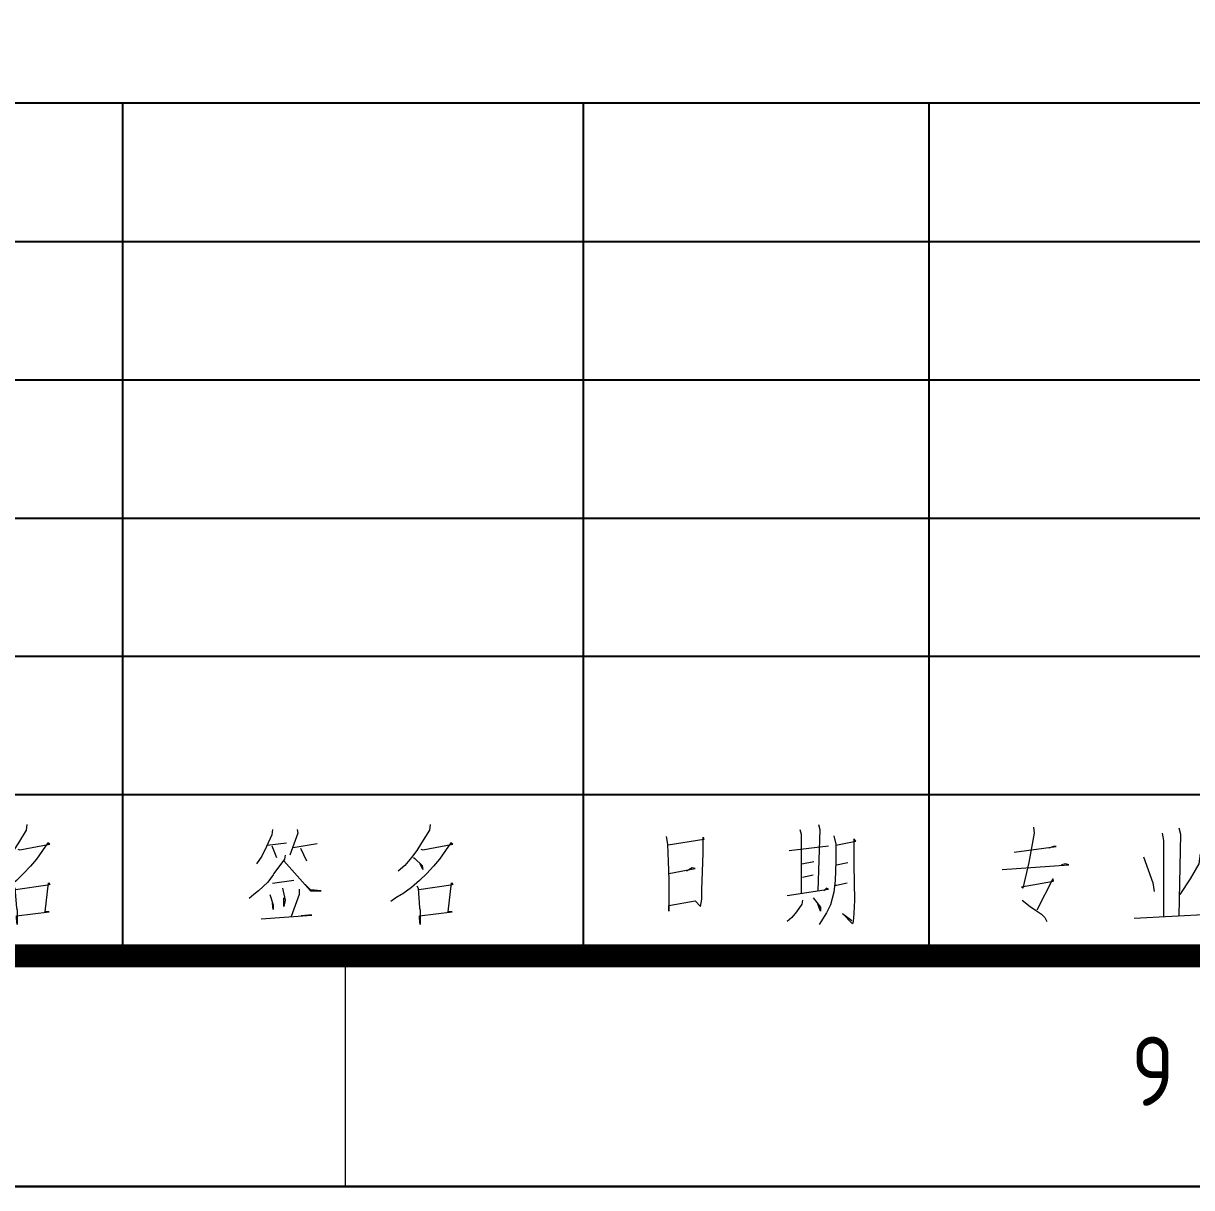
# Model space of a CAD drawing. Extents: x -76183 to 48420, y -19465 to 404409.
# Drawn here: x -21217 to -16147, y 252034 to 257085 of the extents above; entities that cross this region are included whole.
import ezdxf
from ezdxf.enums import TextEntityAlignment as Align

# ---------------------------------------------------------------- set-up
doc = ezdxf.new("R2010")
doc.units = 0
doc.header["$LTSCALE"] = 1000
doc.header["$MEASUREMENT"] = 0
doc.layers.add('HQ1', color=7, linetype='Continuous')
doc.layers.add('HQ2', color=7, linetype='Continuous')
doc.layers.add('PUB_TEXT', color=7, linetype='Continuous', lineweight=13)
doc.layers.add('打印层', color=7, linetype='Continuous', plot=False)
doc.styles.get("Standard").update_dxf_attribs({"font": 'gbenor.shx', "bigfont": 'gbcbig.shx'})

# ---------------------------------------------------------------- blocks, each defined once
blk = doc.blocks.new('GEDI_WK_A1')
at = {"color": 3}
blk.add_line((560.667, 0), (560.667, 10), dxfattribs=at)
for points, const_width in [([(0, 0), (841, 0), (841, 594), (0, 594)], 0.1), ([(25, 10), (831, 10), (831, 584), (25, 584)], 1)]:
    blk.add_lwpolyline(points, close=True, dxfattribs=dict(at, const_width=const_width))
blk.add_text('9', height=3, dxfattribs=at).set_placement((595.708, 5), align=Align.MIDDLE)
blk = doc.blocks.new('GEDI_HQ1_2012')
at = {"layer": 'HQ1', "color": 2}
for p, q in [((0, 37), (-65, 37)), ((-65, 0), (-65, 37)), ((-65, 31), (0, 31)), ((-65, 25), (0, 25)), ((-65, 19), (0, 19)), ((-65, 13), (0, 13)), ((-65, 7), (0, 7)), ((-65, 0), (0, 0))]:
    blk.add_line(p, q, dxfattribs=at)
at = {"layer": 'HQ1', "color": 7, "lineweight": 0}
for points in [[(-60.479, 5.595), (-60.45, 5.321), (-60.683, 4.061), (-60.942, 2.935), (-61, 3.004), (-59.612, 3.241), (-59.638, 3.343), (-60.333, 1.981)], [(-54.887, 5.321), (-54.829, 5.015), (-54.829, 1.708)], [(-54.163, 5.562), (-54.104, 5.289), (-54.163, 1.74)], [(-61.321, 4.505), (-59.496, 4.742), (-59.612, 4.742), (-59.813, 4.673)], [(-55.7, 4.298), (-55.295, 3.172), (-55.237, 2.797)], [(-53.237, 4.436), (-53.296, 3.992), (-53.671, 3.343), (-54.133, 2.662)], [(-61.842, 3.755), (-58.946, 3.959), (-59.088, 3.992), (-59.263, 3.959)], [(-60.971, 2.422), (-60.625, 2.148), (-60.392, 1.981), (-60.133, 1.81), (-59.987, 1.671), (-59.9, 1.5)], [(-56.104, 1.638), (-52.833, 1.81), (-52.975, 1.842), (-53.296, 1.773)]]:
    blk.add_lwpolyline(points, dxfattribs=at)
blk = doc.blocks.new('GEDI_HQ2_2012')
at = {"layer": 'HQ2', "color": 2}
for p, q in [((0, 37), (-65, 37)), ((-35, 0), (-35, 37)), ((-15, 0), (-15, 37)), ((0, 0), (0, 37)), ((-65, 31), (0, 31)), ((-65, 25), (0, 25)), ((-65, 19), (0, 19)), ((-65, 13), (0, 13)), ((-65, 7), (0, 7)), ((0, 0), (0, 7)), ((-65, 0), (0, 0))]:
    blk.add_line(p, q, dxfattribs=at)
at = {"layer": 'HQ2', "color": 7, "lineweight": 0}
for points in [[(-39.153, 5.697), (-39.182, 5.46), (-39.528, 4.913), (-39.732, 4.571), (-39.961, 4.265), (-40.253, 3.922), (-40.541, 3.686)], [(-21.662, 5.697), (-21.691, 5.46), (-22.037, 4.913), (-22.241, 4.571), (-22.474, 4.265), (-22.762, 3.922), (-23.053, 3.686)], [(-4.803, 5.697), (-4.749, 5.493), (-4.832, 2.833)], [(-28.5, 5.493), (-28.529, 5.256), (-28.759, 4.742), (-28.963, 4.334), (-29.196, 3.992)], [(-27.429, 5.493), (-27.4, 5.321), (-27.746, 4.367)], [(-11.411, 5.187), (-11.353, 4.844), (-11.324, 4.094), (-11.295, 3.31), (-11.295, 3.208), (-11.295, 2.662), (-11.295, 1.944), (-11.295, 2.185), (-10.165, 2.389), (-9.932, 2.148), (-9.874, 2.458), (-9.874, 2.866), (-9.845, 3.649), (-9.816, 4.469), (-9.816, 5.154), (-9.787, 5.048), (-11.324, 4.811)], [(-5.615, 5.493), (-5.557, 5.289), (-5.557, 2.731)], [(-4.14, 5.219), (-4.053, 4.844), (-4.053, 4.094), (-4.082, 3.274), (-4.14, 2.764), (-4.282, 2.218), (-4.457, 1.875), (-4.778, 1.365)], [(-4.053, 4.811), (-3.182, 4.983), (-3.27, 5.085), (-3.27, 4.028), (-3.27, 3.959), (-3.24, 2.422), (-3.27, 1.842), (-3.299, 1.5), (-3.328, 1.398), (-3.761, 1.842), (-3.357, 1.536)], [(-39.557, 4.64), (-39.47, 4.607), (-38.166, 4.844), (-38.253, 4.913), (-38.486, 4.571), (-38.745, 4.196), (-39.007, 3.89), (-39.298, 3.584), (-39.615, 3.274), (-39.961, 2.968), (-40.34, 2.695), (-40.399, 2.662), (-40.628, 2.524), (-40.861, 2.356)], [(-28.73, 4.811), (-27.892, 4.913)], [(-28.529, 4.779), (-28.325, 4.265)], [(-27.6, 4.709), (-26.558, 4.881)], [(-27.283, 4.673), (-27.021, 4.13)], [(-22.066, 4.64), (-21.979, 4.607), (-20.678, 4.844), (-20.762, 4.913), (-20.995, 4.571), (-21.257, 4.196), (-21.516, 3.89), (-21.807, 3.584), (-22.124, 3.274), (-22.474, 2.968), (-22.849, 2.695), (-22.907, 2.662), (-23.141, 2.524), (-23.37, 2.356)], [(-6.078, 4.571), (-4.37, 4.779)], [(-27.95, 4.367), (-27.979, 4.196), (-28.442, 3.584), (-28.471, 3.514), (-28.704, 3.208), (-29.108, 2.833), (-29.312, 2.662), (-29.513, 2.491)], [(-28.008, 4.13), (-26.85, 2.833), (-26.384, 2.833), (-26.85, 2.866), (-27.079, 3.106)], [(-22.387, 4.265), (-22.328, 4.232), (-22.008, 3.922), (-21.979, 3.755), (-22.095, 3.992)], [(-5.528, 3.992), (-5.007, 4.094)], [(-4.024, 3.959), (-3.532, 4.061)], [(-11.295, 3.584), (-10.165, 3.788), (-10.282, 3.82), (-10.541, 3.686)], [(-39.732, 3.037), (-39.674, 2.935), (-39.615, 2.083), (-39.586, 1.981), (-39.586, 1.365), (-39.615, 1.638), (-39.615, 1.74), (-38.195, 1.912), (-38.224, 1.912), (-38.37, 1.912), (-38.224, 3.172), (-38.166, 3.106), (-38.253, 3.07), (-39.645, 2.866)], [(-27.571, 3.274), (-28.5, 3.139)], [(-22.241, 3.037), (-22.183, 2.935), (-22.124, 2.083), (-22.095, 1.981), (-22.095, 1.365), (-22.124, 1.638), (-22.124, 1.74), (-20.707, 1.912), (-20.736, 1.912), (-20.878, 1.912), (-20.736, 3.172), (-20.678, 3.106), (-20.762, 3.07), (-22.153, 2.866)], [(-5.499, 3.412), (-5.036, 3.514)], [(-4.082, 3.07), (-4.024, 3.07), (-3.561, 3.172)], [(-28.617, 2.662), (-28.471, 2.218), (-28.471, 2.014), (-28.5, 2.287)], [(-28.067, 2.935), (-27.95, 2.422), (-28.008, 2.148), (-28.008, 2.524)], [(-27.342, 2.899), (-27.342, 2.662), (-27.688, 1.708)], [(-6.166, 2.629), (-4.37, 2.899), (-4.457, 2.935), (-4.574, 2.833)], [(-5.499, 2.422), (-5.528, 2.25), (-5.761, 1.912), (-5.965, 1.671), (-6.166, 1.5)], [(-5.036, 2.524), (-4.719, 2.116), (-4.719, 1.944), (-4.832, 2.25)], [(-28.992, 1.606), (-26.792, 1.773), (-26.934, 1.773), (-27.254, 1.74)]]:
    blk.add_lwpolyline(points, dxfattribs=at)
blk.add_text('112233', height=0.0001).set_placement((-22.095, 1.744))
blk = doc.blocks.new('4#图框')
at = {"xscale": 100, "yscale": 100, "zscale": 100}
for name, p in [('GEDI_WK_A1', (5514901.5, -996670.5)), ('GEDI_HQ2_2012', (5573501.5, -995670.5)), ('GEDI_HQ1_2012', (5580001.5, -995670.5))]:
    blk.add_blockref(name, p, dxfattribs=at)

msp = doc.modelspace()

# ---------------------------------------------------------------- linework, layer by layer
at = {"layer": '打印层'}
msp.add_lwpolyline([(-75886, 252038.9), (8214, 252038.9), (8214, 311438.9), (-75886, 311438.9)], close=True, dxfattribs=at)

# ---------------------------------------------------------------- block references
at = {"layer": 'PUB_TEXT'}
msp.add_blockref('4#图框', (-5590787.5, 1248709.4), dxfattribs=at)

doc.saveas('drawing.dxf')
